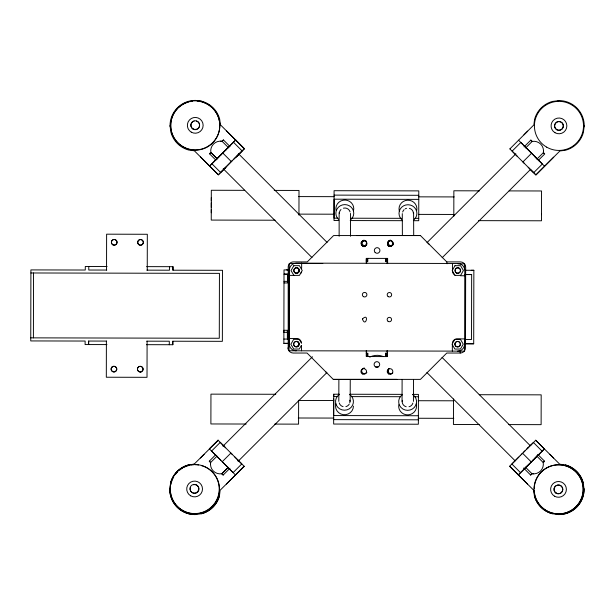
<?xml version="1.0" encoding="UTF-8"?>
<svg xmlns="http://www.w3.org/2000/svg" width="615" height="615" viewBox="0 0 615 615"><rect width="100%" height="100%" fill="white"/><g stroke="black" fill="none" stroke-linecap="round" stroke-linejoin="round"><path stroke-width="0.92" d="M287.374 339.065L287.382 330.293L283.884 330.286L283.876 332.315L287.374 332.323L287.382 330.293M366.302 259.738L366.294 258.615M387.05 354.332L387.043 353.371M386.989 259.699L386.981 258.531M33.402 337.858L33.541 272.968M88.637 341.048L88.614 344.569L88.637 341.048L106.618 341.087M106.387 341.094L106.318 377.233L147.016 377.318L147.093 341.187M106.549 270.07L106.618 234.184L147.323 234.277L147.246 270.154M169.294 344.738L169.31 341.217L146.693 341.171M172.807 341.24L172.8 344.746L172.815 341.225L222.361 341.333L222.515 270.3L172.961 270.208L172.976 266.687L146.608 266.633M172.969 270.2L172.976 266.687M211.268 212.767L211.276 209.561M211.283 207.447L211.291 202.904M211.299 200.79L211.299 197.584M283.861 343.355L288.381 343.362L283.853 343.378L284.015 269.908L288.812 269.885M288.197 349.136L288.189 267.171A5.274 5.274 0 0 1 289.281 263.966M298.629 400.242L298.575 424.142L274.751 424.089M298.952 215.135L299.005 190.45L274.229 190.404M301.465 350.834L301.481 345.569M301.642 268.401L301.658 263.143M333.714 398.628L333.653 424.043L418.361 424.227L418.423 394.399L412.711 394.392M339.434 394.23L333.722 394.223L333.722 396.575L337.527 396.583M333.722 394.223L333.676 415.563L418.377 415.74M366.256 263.143L366.325 258.392M366.325 353.679L366.332 350.827M366.586 258.361L366.578 263.597L366.586 258.369L387.635 258.408L387.627 263.643M387.435 350.473L387.427 356.585L366.379 356.531L366.394 350.427M387.004 263.105L387.012 258.361M387.027 350.796L387.012 356.492M452.332 351.15L452.348 345.015M452.509 269.601L452.525 263.466M453.486 399.02L453.432 424.473L479.17 424.527M453.809 216.234L453.862 190.781L479.6 190.835M464.463 340.587L464.44 351.142L289.058 350.773L289.25 263.458L322.79 263.528M464.609 269.585L464.625 263.827L457.914 263.812M464.948 274.551L471.659 274.567L471.521 339.488L464.809 339.442M465.424 343.77L473.704 343.785L473.858 270.277L465.232 270.262M541.508 213.474L541.5 214.65M338.811 401.372L338.88 379.593M350.181 401.364L350.25 379.586M366.302 260.145L366.286 261.667M386.989 260.114L386.981 261.636M387.05 354.74L387.043 356.316L387.035 355.854M402.041 401.395L402.11 379.601M413.441 401.387L413.511 379.593M283.861 339.057L287.697 339.096M366.356 353.248L366.348 356.354L366.34 355.893M210.484 464.048L210.622 462.511L217.034 456.161M543.522 151.113L543.383 152.651L544.713 153.988L538.34 160.361M471.659 274.567L464.955 274.582M218.171 440.279L194.117 464.179L188.49 464.917A25.253 25.253 0 0 0 170.624 482.767L169.763 489.309A25.253 25.253 0 0 0 195.001 514.571L201.574 513.74A25.253 25.253 0 0 0 219.44 495.89L220.147 490.232L244.201 466.324L226.366 484.074M471.228 270.3L473.858 270.308M509.881 148.892L533.858 124.922L534.604 119.295A25.253 25.253 0 0 1 552.462 101.444L559.004 100.583A25.253 25.253 0 0 1 584.25 125.852L583.389 132.379A25.253 25.253 0 0 1 565.523 150.237L559.888 150.975L535.903 174.952L530.507 169.532M169.917 488.433L169.794 489.332A25.253 25.253 0 0 0 195.04 514.594L195.947 514.478M286.644 269.908L288.543 269.885M393.008 244.193C389.226 231.986 383.568 252.811 393.008 244.193L392.278 245.446M584.127 126.752L584.25 125.844M473.704 343.785L465.078 343.739M301.342 345.453L299.313 349.028L293.716 349.066L290.872 344.239L293.639 339.365L299.236 339.319L301.342 342.901M169.456 266.695L169.448 270.2L146.839 270.146M515.109 460.796L518.822 457.022M215.727 160.008L209.646 166.088L221.462 154.081M218.187 157.455L215.096 160.6L218.194 157.563M236.683 156.456L238.912 154.157L235.122 157.855M216.111 159.539L215.358 160.361M217.18 158.478L216.334 159.362L217.187 158.555M229.787 146.309L223.414 139.936L222.084 141.296A9.709 9.709 0 0 0 210.86 152.497L209.531 153.804L215.611 159.892M527.501 465.709L518.291 474.941L533.397 459.943M525.84 467.392L525.033 468.23L525.91 467.385M227.143 148.622L228.995 146.716L228.142 147.523M537.764 454.408L544.529 461.173L543.214 462.503A9.709 9.709 0 0 1 532.006 473.719L530.637 475.049L523.634 468.03M235.799 157.417L244.378 148.799L235.691 139.974L222.661 152.943M526.832 466.393L523.788 469.476L526.932 466.378M535.88 457.437L537.687 455.592L536.803 456.438M217.31 158.316L219.494 156.133M225.836 149.945L230.233 145.478L225.82 149.806M530.438 445.544L530.822 445.16M525.948 467.269L528.131 465.078M534.581 458.744L544.413 448.896L534.458 458.759M221.023 154.596L218.879 156.74L223.845 151.705M224.306 151.475L226.451 149.337M520.644 455.2L511.865 464.01L520.544 472.689M533.059 460.266L535.211 458.121M209.531 153.804L210.86 152.474L217.241 158.878L210.86 152.497M222.668 153.135L224.629 151.175M235.699 140.059L229.61 146.132L229.972 145.709M232.524 160.384L220.57 172.438L211.891 163.759M225.574 167.611L218.325 174.829L226.013 167.119M238.289 154.819L244.363 148.661M224.46 463.933L209.315 448.812L218.094 440.217M523.949 134.823L527.678 131.103M222.961 446.19L312.443 356.769M427.071 242.548L515.877 153.804M229.925 468.299L223.16 475.057L221.831 473.727A9.709 9.709 0 0 1 210.622 462.511L209.292 461.173L215.665 454.8M524.072 146.862L530.845 140.097L532.175 141.427A9.709 9.709 0 0 1 543.391 152.643L537.01 159.016M525.802 147.8L532.175 141.427L530.845 140.097M222.207 461.742L230.894 453.063L241.78 463.933L233.093 472.612L222.269 461.788M531.56 153.266L522.881 161.945L533.659 172.707L542.338 164.028L534.727 156.418L536.926 158.585M238.082 461.319L326.888 372.582M442.193 257.677L530.322 169.617M521.366 454.447L528.262 447.566M544.344 448.904L535.665 440.225L559.719 464.187L565.354 464.932A25.253 25.253 0 0 1 583.205 482.79L584.058 489.332A25.253 25.253 0 0 1 558.797 514.578L552.239 513.717A25.253 25.253 0 0 1 534.389 495.851L533.674 490.216L509.62 466.255L515.093 460.843M520.19 455.623L522.596 453.247L531.237 461.934L536.941 456.253M530.33 445.614L535.78 440.202M528.869 464.302L531.237 461.934M544.529 461.173L543.191 462.503L536.841 456.122M220.708 155.088L222.015 153.781M234.853 158.063L223.775 169.279L224.406 168.695M553.708 157.156L535.919 174.937L530.953 169.971M523.749 452.063L524.926 450.887M527.647 465.686L529.784 463.541M532.429 460.75L535.073 458.144M220.539 141.127L222.084 141.266L223.414 139.936M226.443 149.168L218.886 156.902M233.293 159.669L242.118 150.906L233.439 142.226M526.394 449.465L533.413 442.469L542.092 451.156M526.063 467.254L528.254 465.063M217.318 158.455L219.509 156.264M533.513 473.858L531.975 473.719L530.637 475.049M527.97 447.897L530.245 445.667M535.78 457.445L538.924 454.347L537.871 455.377M227.135 148.515L229.218 146.447M200.336 458.029L204.103 454.339M30.896 272.975L219.44 273.368L219.286 338.265L30.765 337.858M88.783 266.526L88.775 270.031L106.772 270.054M141.642 371.606L142.672 370.584A2.752 2.691 -89.9 0 0 142.68 367.778L141.65 366.748A2.921 2.86 -89.9 0 0 138.844 366.74L137.822 367.762A2.752 2.691 -89.9 0 0 137.814 370.568L138.836 371.598A2.921 2.86 -89.9 0 0 141.642 371.606L140.235 371.983M378.286 366.901L375.481 366.894A2.806 2.806 0 0 1 375.488 362.035A2.806 2.806 0 0 1 379.693 364.472A2.806 2.806 0 0 1 375.481 366.894M531.975 473.719L525.625 467.339M557.866 514.463L558.797 514.578A25.253 25.253 0 0 0 584.035 489.332L583.942 488.425M558.097 100.706L559.004 100.591M194.148 464.21L188.521 464.948A25.253 25.253 0 0 0 170.655 482.798M447.059 263.781L446.782 261.913L420.437 235.56L356.846 235.568M288.02 347.783A5.251 5.251 0 0 0 293.27 353.041L307.054 353.033L333.269 379.378L396.875 379.378M420.437 235.56L333.584 235.568L307.246 261.913L293.463 261.905A5.274 5.274 0 0 0 289.742 263.451M446.782 261.905L460.42 261.913A5.251 5.251 0 0 1 465.67 267.171L465.501 347.783A5.274 5.274 0 0 1 460.228 353.033L446.782 353.033L420.437 379.378L333.269 379.378M244.678 190.335L211.314 190.266L211.253 220.078L275.113 220.216M509.143 190.904L541.554 190.973L541.484 220.785L478.578 220.647M334.076 195.116L418.777 195.301M298.659 196.592L334.183 196.669M418.661 196.846L454.178 196.923M418.769 199.375L334.068 199.191L334.022 218.179L337.827 218.187M298.629 214.128L334.145 214.204M418.623 214.381L454.147 214.458M351.157 218.217L401.595 218.325M414.925 218.348L418.73 218.356M338.773 220.539L334.014 220.531L334.083 190.704L418.792 190.881L418.723 220.708L413.964 220.7M350.196 220.562L402.548 220.677M107.11 266.549L85.293 266.503L85.27 270.023L30.904 269.908L30.75 340.933L85.131 341.041L85.101 344.561L106.949 344.592M288.789 274.205L284.007 274.167L287.497 274.175L287.482 282.946L283.984 282.938M289.35 275.397L294.616 275.405M460.389 275.758L464.771 275.766M283.992 281.347L287.482 281.355M289.219 338.527L296.23 338.542A4.82 4.82 0 0 1 301.504 343.108M464.64 338.903L457.622 338.888A4.82 4.82 0 0 0 455.53 339.142M146.447 344.677L172.807 344.731M349.904 394.253L402.248 394.369M275.766 394.276L210.953 394.138L210.891 423.958L246.154 424.027M479.231 394.715L541.185 394.845L541.123 424.658L508.72 424.588M351.803 396.613L400.334 396.713M414.61 396.744L418.423 396.752M298.298 400.465L333.814 400.542M418.3 400.719L453.816 400.796M298.26 418L333.784 418.077M418.262 418.262L453.778 418.331M333.661 419.63L418.369 419.814M170.14 126.582L170.024 125.675A25.253 25.253 0 0 1 195.286 100.399L201.82 101.267A25.253 25.253 0 0 1 219.67 119.126L220.408 124.784L244.378 148.799L226.589 130.972M201.82 101.298L195.286 100.429M210.622 462.511L209.292 461.173M244.124 466.262L235.445 474.941L227.65 467.162M221.831 473.727L223.16 475.057M220.846 460.327L214.827 454.316L215.78 455.285M215.112 454.6L214.827 454.316L217.848 457.352M228.472 467.977L227.911 467.4M229.664 469.168L229.949 469.453L226.927 466.416M530.192 169.233L528.231 167.28M224.175 446.298L223.506 445.637L225.636 447.789M536.195 157.894L524.011 145.678L527.109 148.761L525.018 146.701M514.84 153.842L515.224 154.227M509.735 466.232L527.493 484.036M223.13 445.237L224.214 446.321M234.746 456.907L238.405 460.535M518.56 140.212L535.357 157.01M538.517 160.184L544.59 166.273M509.873 148.907L524.072 163.136M427.233 242.364L429.447 244.578M238.359 153.612L327.095 242.418M442.054 357.407L530.115 445.537M222.084 141.296L228.457 147.669M222.653 152.889L231.332 161.576M223.222 168.733L311.966 257.539M426.925 372.536L514.986 460.658M218.317 174.691L194.355 150.79L188.728 150.045A25.253 25.253 0 0 1 170.878 132.179L170.017 125.645M218.325 174.829L200.544 157.002M326.388 372.459L325.627 371.706M239.243 461.365L238.189 460.304M218.002 440.14L232.086 454.254M238.051 460.181L244.201 466.324M219.14 458.652L216.257 455.753M224.114 463.602L227.819 467.3M543.383 152.651L544.037 153.304M523.127 144.817L520.805 142.48L512.118 151.152L514.448 153.496M517.538 156.579L515.332 154.357M223.33 445.491L220.247 442.385L211.568 451.064L214.65 454.17M549.848 454.27L553.538 457.998M459.859 350.535L460.228 353.041M413.603 212.682L413.703 235.422M402.287 213.636L402.379 235.43M350.527 213.451L350.535 236.283M339.134 212.506L339.142 236.283M212.636 108.263A24.554 24.554 0 0 1 212.629 142.98A24.554 24.554 0 0 1 177.904 142.972A24.554 24.554 0 0 1 177.912 108.248M178.573 107.617A24.554 24.554 0 0 1 188.928 101.898M189.812 101.683A24.554 24.554 0 0 1 192.533 101.214M198.03 101.221A24.554 24.554 0 0 1 200.751 101.683M201.635 101.906A24.554 24.554 0 0 1 211.983 107.633M196.385 121.094A4.382 4.382 0 0 1 198.837 127.843A4.382 4.382 0 0 1 191.657 127.843A4.382 4.382 0 0 1 194.117 121.094M534.212 488.41A24.554 24.554 0 0 1 559.366 464.786A24.554 24.554 0 0 1 583.297 489.64A24.554 24.554 0 0 1 558.743 513.886M557.828 513.863A24.554 24.554 0 0 1 534.212 490.232M552.262 513.71A25.253 25.253 0 0 1 534.412 495.851M565.323 464.932A25.253 25.253 0 0 1 583.181 482.798M201.328 465.563A24.554 24.554 0 0 1 219.324 492.338A24.554 24.554 0 0 1 195.263 513.825A24.554 24.554 0 0 1 170.686 492.93M170.478 491.093A24.554 24.554 0 0 1 170.478 487.441M170.839 484.697A24.554 24.554 0 0 1 171.247 482.913M171.5 482.037A24.554 24.554 0 0 1 173.707 476.994M175.214 474.688A24.554 24.554 0 0 1 177.612 471.905M179.665 470.075A24.554 24.554 0 0 1 182.693 468.007M183.493 467.569A24.554 24.554 0 0 1 188.621 465.555M191.311 464.994A24.554 24.554 0 0 1 194.063 464.74M194.97 464.725A24.554 24.554 0 0 1 198.637 465.002M193.471 484.751A4.382 4.382 0 0 1 198.73 487.487A4.382 4.382 0 0 1 196.462 492.953A4.382 4.382 0 0 1 190.811 491.17M190.373 490.117A4.382 4.382 0 0 1 190.373 487.849M219.401 495.859A25.253 25.253 0 0 1 201.536 513.71M349.189 404.193A5.435 5.251 0.1 0 1 345.884 406.63M343.07 406.623A5.435 5.251 0.1 0 1 339.234 402.902M349.743 400.204A5.435 5.251 0.1 0 1 349.735 402.925M412.873 403.063A5.435 5.251 0.1 0 1 409.021 406.769M406.207 406.761A5.435 5.251 0.1 0 1 402.379 400.319M353.433 406.108A8.948 8.648 0.1 0 1 343.293 414.664A8.948 8.648 0.1 0 1 335.836 403.832M416.263 404.009A8.948 8.648 0.1 0 1 407.983 414.864A8.948 8.648 0.1 0 1 398.804 404.701M349.635 394.484A8.948 8.648 0.1 0 1 351.165 407.315A8.948 8.648 0.1 0 1 337.789 407.291A8.948 8.648 0.1 0 1 339.372 394.461M412.773 394.615A8.948 8.648 0.1 0 1 414.302 407.453A8.948 8.648 0.1 0 1 400.926 407.422A8.948 8.648 0.1 0 1 402.51 394.592M339.38 213.236A5.435 5.251 0.1 0 1 340.979 209.531M343.424 208.178A5.435 5.251 0.1 0 1 350.073 211.906M402.702 212.014A5.435 5.251 0.1 0 1 404.116 209.661M405.247 208.831A5.435 5.251 0.1 0 1 406.553 208.308M409.375 208.316A5.435 5.251 0.1 0 1 413.388 213.397M336.013 210.192A8.948 8.648 0.1 0 1 345.238 200.067A8.948 8.648 0.1 0 1 353.471 210.96M399.312 211.06A8.948 8.648 0.1 0 1 407.591 200.206A8.948 8.648 0.1 0 1 416.778 210.361M338.473 219.355A8.948 8.648 0.1 0 1 338.504 207.124A8.948 8.648 0.1 0 1 351.157 207.147A8.948 8.648 0.1 0 1 351.134 219.378M401.61 219.486A8.948 8.648 0.1 0 1 401.633 207.255A8.948 8.648 0.1 0 1 414.295 207.286A8.948 8.648 0.1 0 1 414.272 219.517M296.207 350.819A7.019 7.019 0 0 1 289.204 343.793L289.365 270.131A7.019 7.019 0 0 1 296.399 263.128L457.783 263.474A7.019 7.019 0 0 1 464.786 270.5L464.625 344.162A7.019 7.019 0 0 1 457.598 351.165M298.506 342.493A2.629 2.629 0 0 1 298.075 345.668M297.529 346.084A2.629 2.629 0 0 1 296.899 346.345M296.907 341.264A2.629 2.629 0 0 1 298.083 341.948M298.659 268.84A2.629 2.629 0 0 1 297.053 272.691M295.7 267.602A2.629 2.629 0 0 1 297.698 267.871M301.373 272.245A4.82 4.82 0 0 1 300.704 273.49M455.023 275.197A4.82 4.82 0 0 1 452.486 271.184M452.425 342.724A4.82 4.82 0 0 1 454.285 339.811M366.886 372.267A2.806 2.806 0 0 1 362.75 373.082A2.806 2.806 0 0 1 362.481 368.869M363.065 368.431A2.806 2.806 0 0 1 364.464 368.054M393.508 244.24A2.806 2.806 0 0 1 388.865 244.655A2.806 2.806 0 0 1 390.256 240.204M366.809 244.832A2.806 2.806 0 0 1 362.842 244.816A2.806 2.806 0 0 1 362.85 240.849M363.434 240.404A2.806 2.806 0 0 1 364.111 240.127M369.7 357.146A15.928 15.928 0 0 1 383.176 356.516M367.709 355.186C367.724 359.744 367.739 348.482 367.709 355.186M367.647 260.552C367.678 265.288 367.655 253.957 367.67 260.552M385.667 355.147C385.674 359.883 385.69 348.544 385.667 355.147M385.597 260.514C385.613 265.096 385.628 253.803 385.597 260.514M362.435 318.985C365.671 328.425 369.607 312.028 362.435 318.985M361.282 242.733C365.095 254.925 370.691 234.077 361.282 242.733M293.801 265.703L291.041 270.577L293.878 275.405L299.482 275.366L302.242 270.492L299.405 265.657L293.801 265.703M454.969 265.703L452.21 270.577L455.046 275.412L460.65 275.366L463.41 270.492L460.574 265.665L454.969 265.703M454.8 339.365L452.04 344.239L454.877 349.066L460.481 349.02L463.241 344.146L460.404 339.319L454.8 339.365M112.238 240.319L111.784 240.903A2.76 2.706 -89.8 0 0 111.784 243.709L112.806 244.739A2.914 2.852 -89.8 0 0 115.612 244.739L116.642 243.717A2.76 2.706 -89.8 0 0 116.65 240.911L115.62 239.881A2.914 2.852 -89.8 0 0 112.814 239.873L112.238 240.319M138.536 240.373L138.091 240.957A2.752 2.691 -90 0 0 138.083 243.763L139.113 244.793A2.921 2.86 -90 0 0 141.919 244.801L142.949 243.771A2.752 2.691 -90 0 0 142.949 240.965L141.927 239.935A2.921 2.86 -90 0 0 139.121 239.935L138.536 240.373M111.961 367.132L111.515 367.709A2.76 2.706 -89.8 0 0 111.507 370.514L112.53 371.545A2.914 2.852 -89.8 0 0 115.336 371.552L116.366 370.522A2.76 2.706 -89.8 0 0 116.373 367.716L115.351 366.694A2.914 2.852 -89.8 0 0 112.545 366.686L111.961 367.132M228.242 467.377L221.861 473.758L228.242 467.377M525.464 147.131L526.094 147.769L525.464 147.131M537.894 159.569L537.041 158.732L537.894 159.569M539.132 160.807L536.034 157.724L539.132 160.807M112.537 371.529A2.806 2.806 0 0 0 116.758 369.115A2.806 2.806 0 0 0 112.553 366.671A2.806 2.806 0 0 0 112.537 371.529M138.844 371.529A2.806 2.806 0 0 0 143.064 369.115A2.806 2.806 0 0 0 138.859 366.671A2.806 2.806 0 0 0 138.844 371.529M112.806 244.739A2.806 2.806 0 0 0 117.019 242.318A2.806 2.806 0 0 0 112.814 239.881A2.806 2.806 0 0 0 112.806 244.739M139.113 244.778A2.806 2.806 0 0 0 143.333 242.356A2.806 2.806 0 0 0 139.128 239.919A2.806 2.806 0 0 0 139.113 244.778M182.97 146.631A24.554 24.554 0 0 0 219.801 125.383A24.554 24.554 0 0 0 182.986 104.104A24.554 24.554 0 0 0 182.97 146.631M191.296 132.163A7.895 7.895 0 0 0 203.142 125.329A7.895 7.895 0 0 0 191.303 118.495A7.895 7.895 0 0 0 191.296 132.163M193.033 128.889A4.382 4.382 0 0 0 199.614 125.099A4.382 4.382 0 0 0 193.041 121.293A4.382 4.382 0 0 0 193.033 128.889M546.258 510.627A24.554 24.554 0 0 0 583.097 489.379A24.554 24.554 0 0 0 546.274 468.1A24.554 24.554 0 0 0 546.258 510.627M556.306 493.168A4.382 4.382 0 0 0 562.886 489.371A4.382 4.382 0 0 0 556.314 485.573A4.382 4.382 0 0 0 556.306 493.168M554.553 496.205A7.895 7.895 0 0 0 566.392 489.379A7.895 7.895 0 0 0 554.561 482.537A7.895 7.895 0 0 0 554.553 496.205M556.106 493.207A4.382 4.382 0 0 0 562.687 489.409A4.382 4.382 0 0 0 556.114 485.612A4.382 4.382 0 0 0 556.106 493.207M182.378 510.289A24.554 24.554 0 0 0 219.217 489.04A24.554 24.554 0 0 0 182.394 467.761A24.554 24.554 0 0 0 182.378 510.289M190.658 495.813A7.895 7.895 0 0 0 202.496 488.987A7.895 7.895 0 0 0 190.665 482.145A7.895 7.895 0 0 0 190.658 495.813M192.126 492.546A4.382 4.382 0 0 0 198.707 488.748A4.382 4.382 0 0 0 192.126 484.951A4.382 4.382 0 0 0 192.126 492.546M546.681 147.146A24.554 24.554 0 0 0 583.52 125.898A24.554 24.554 0 0 0 546.697 104.619A24.554 24.554 0 0 0 546.681 147.146M556.767 129.688A4.382 4.382 0 0 0 563.348 125.898A4.382 4.382 0 0 0 556.775 122.093A4.382 4.382 0 0 0 556.752 129.727A4.382 4.382 0 0 0 563.325 125.929A4.382 4.382 0 0 0 556.752 122.131A4.382 4.382 0 0 0 556.767 129.688M555.014 132.725A7.895 7.895 0 0 0 566.853 125.898A7.895 7.895 0 0 0 555.022 119.056A7.895 7.895 0 0 0 555.014 132.725M456.399 272.96A2.806 2.806 0 0 0 460.612 270.539A2.806 2.806 0 0 0 456.407 268.102A2.806 2.806 0 0 0 456.399 272.96M456.23 346.622A2.806 2.806 0 0 0 460.451 344.2A2.806 2.806 0 0 0 456.245 341.763A2.806 2.806 0 0 0 456.23 346.622M295.069 346.622A2.806 2.806 0 0 0 299.282 344.2A2.806 2.806 0 0 0 295.077 341.763A2.806 2.806 0 0 0 295.069 346.622M295.238 272.96A2.806 2.806 0 0 0 299.451 270.539A2.806 2.806 0 0 0 295.246 268.102A2.806 2.806 0 0 0 295.238 272.96M294.946 346.414A2.629 2.629 0 0 0 298.898 344.146A2.629 2.629 0 0 0 294.954 341.855A2.629 2.629 0 0 0 294.946 346.414M295.108 272.752A2.629 2.629 0 0 0 299.059 270.485A2.629 2.629 0 0 0 295.115 268.202A2.629 2.629 0 0 0 295.108 272.752M456.292 346.414A2.629 2.629 0 0 0 460.243 344.146A2.629 2.629 0 0 0 456.299 341.855A2.629 2.629 0 0 0 456.292 346.414M456.453 272.752A2.629 2.629 0 0 0 460.397 270.485A2.629 2.629 0 0 0 456.461 268.202A2.629 2.629 0 0 0 456.453 272.752M363.45 296.645A2.283 2.283 0 0 0 366.901 294.731A2.283 2.283 0 0 0 363.519 292.694A2.283 2.283 0 0 0 363.45 296.645M388.119 321.353A2.199 2.199 0 0 0 391.563 319.723A2.199 2.199 0 0 0 388.426 317.555A2.199 2.199 0 0 0 388.119 321.353M388.165 296.591A2.229 2.229 0 0 0 391.647 294.916A2.229 2.229 0 0 0 388.457 292.732A2.229 2.229 0 0 0 388.165 296.591M388.534 372.629A2.806 2.806 0 0 0 392.754 372.913A2.806 2.806 0 0 1 388.534 372.629A2.806 2.806 0 0 1 389.372 368.485A2.806 2.806 0 0 0 388.534 372.629M362.589 245.823A2.806 2.806 0 0 0 366.801 243.409A2.806 2.806 0 0 0 362.596 240.965A2.806 2.806 0 0 0 362.589 245.823M388.888 245.877A2.806 2.806 0 0 0 393.1 243.455A2.806 2.806 0 0 0 388.895 241.018A2.806 2.806 0 0 0 388.888 245.877A2.806 2.806 0 0 0 393.1 243.471A2.806 2.806 0 0 0 388.895 241.034A2.806 2.806 0 0 0 388.888 245.892M362.312 373.912A2.806 2.806 0 0 0 366.525 371.491A2.806 2.806 0 0 0 362.32 369.054A2.806 2.806 0 0 0 362.312 373.912M388.618 373.912A2.806 2.806 0 0 0 392.831 371.491A2.806 2.806 0 0 0 388.626 369.054A2.806 2.806 0 0 0 388.618 373.912M375.142 252.458A2.806 2.806 0 0 0 379.839 251.197A2.806 2.806 0 0 0 376.403 247.76A2.806 2.806 0 0 0 375.142 252.458M362.004 245.446A2.806 2.806 0 0 0 366.701 244.193A2.806 2.806 0 0 0 363.265 240.749A2.806 2.806 0 0 0 362.004 245.446"/></g></svg>
